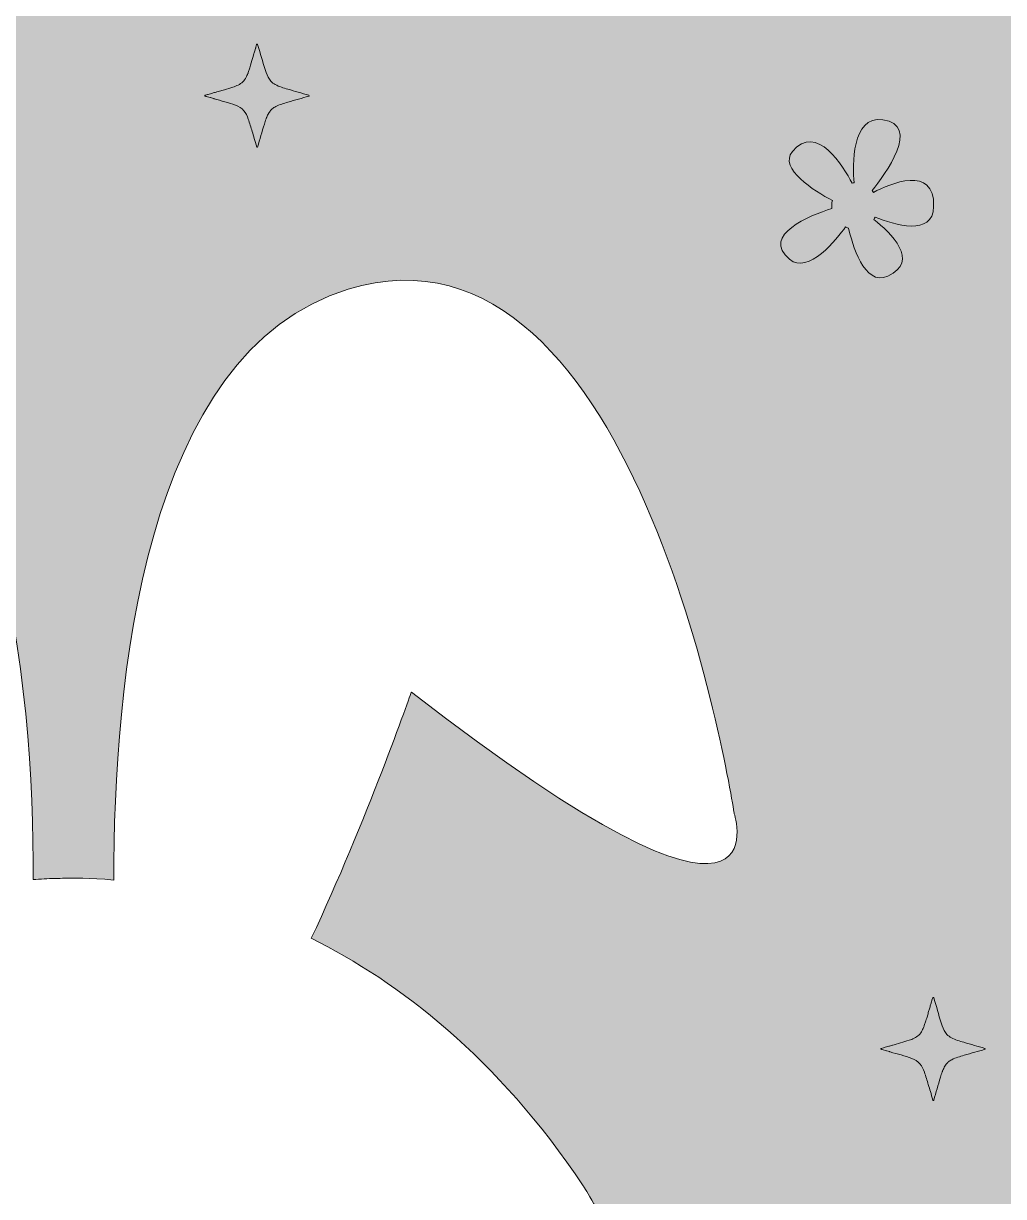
# Model space of a CAD drawing. Extents: x 187 to 822, y -943 to -57.
# Drawn here: x 495.5 to 672.1, y -731.2 to -519.8 of the extents above; entities that cross this region are included whole.
import ezdxf

# ---------------------------------------------------------------- set-up
doc = ezdxf.new("R2010")
doc.units = 0
doc.header["$MEASUREMENT"] = 0
doc.layers.add('Layer 1', color=7, linetype='Continuous', lineweight=0)

# ---------------------------------------------------------------- blocks, each defined once
blk = doc.blocks.new('Block_2')
at = {"layer": 'Layer 1', "true_color": 0xffdab2, "transparency": 33554687}
h = blk.add_hatch(color=41, dxfattribs=at)
h.dxf.hatch_style = 2
edge = h.paths.add_edge_path()
edge.add_spline(control_points=[(565.37, -640.32), (565.37, -640.32), (557.12, -663.87), (547.34, -684.68), (563.15, -692.56), (580.81, -706.08), (596.33, -729.27), (596.33, -729.27), (633.67, -787.58), (603.46, -833.32), (603.46, -833.32), (580.8, -870.66), (515.35, -876.95), (515.35, -876.95), (448.79, -881.36), (414.84, -845.11), (413.49, -843.66), (412.12, -842.25), (410.74, -840.84), (404.61, -834.58), (385.74, -810.92), (397.57, -766.7), (406.01, -735.15), (425.76, -707.67), (453.24, -690), (455.97, -688.24), (458.83, -686.55), (461.79, -684.97), (451.95, -664.09), (443.63, -640.32), (443.63, -640.32), (375.42, -693.23), (385.48, -662.18), (385.48, -662.18), (385.48, -662.18), (402.09, -551.54), (455, -567.72), (491.97, -579.03), (497.35, -638.99), (497.23, -674.11), (498.54, -674.01), (499.86, -673.93), (501.19, -673.9), (501.78, -673.89), (502.37, -673.87), (502.96, -673.85), (504.21, -673.8), (507.31, -673.75), (511.77, -674.19), (511.65, -639.08), (517, -579.03), (554, -567.72), (606.91, -551.54), (623.53, -662.18), (623.53, -662.18), (623.53, -662.18), (633.59, -693.23), (565.37, -640.32)], knot_values=[0, 0, 0, 0, 1, 1, 1, 2, 2, 2, 3, 3, 3, 4, 4, 4, 5, 5, 5, 6, 6, 6, 7, 7, 7, 8, 8, 8, 9, 9, 9, 10, 10, 10, 11, 11, 11, 12, 12, 12, 13, 13, 13, 14, 14, 14, 15, 15, 15, 16, 16, 16, 17, 17, 17, 18, 18, 18, 19, 19, 19, 19], degree=3, periodic=0)
edge = h.paths.add_edge_path()
edge.add_spline(control_points=[(488.09, -108.92), (497.15, -99.86), (511.85, -99.86), (520.92, -108.92), (529.98, -117.99), (529.98, -132.69), (520.92, -141.76), (511.85, -150.82), (497.15, -150.82), (488.09, -141.76), (479.02, -132.69), (479.02, -117.99), (488.09, -108.92)], knot_values=[0, 0, 0, 0, 1, 1, 1, 2, 2, 2, 3, 3, 3, 4, 4, 4, 4], degree=3, periodic=0)
edge = h.paths.add_edge_path()
edge.add_spline(control_points=[(819.71, -579.14), (818.96, -571.71), (818.03, -564.08), (816.93, -556.28), (811.22, -515.72), (801.04, -470.51), (787.4, -424.77), (785.55, -418.49), (783.61, -412.18), (781.63, -405.91), (778.01, -394.48), (774.19, -383.06), (770.18, -371.69), (768.01, -365.6), (765.82, -359.53), (763.56, -353.48), (753.72, -327.14), (742.93, -301.36), (731.37, -276.93), (726.26, -266.11), (720.42, -254.35), (713.86, -242.04), (711.16, -236.96), (708.34, -231.8), (705.41, -226.57), (700.31, -217.51), (694.87, -208.27), (689.1, -199.04), (686.08, -194.24), (682.98, -189.41), (679.82, -184.63), (636.32, -119.2), (576.27, -57.42), (504.51, -57.42), (397.44, -57.42), (316.41, -194.96), (277.64, -276.93), (270.05, -292.95), (262.8, -309.53), (255.94, -326.5), (253.74, -331.92), (251.6, -337.36), (249.49, -342.84), (245.61, -352.91), (241.86, -363.07), (238.27, -373.29), (236.35, -378.73), (234.5, -384.19), (232.66, -389.66), (217.37, -435.48), (205.2, -481.83), (197.27, -524.53), (196.22, -530.24), (195.23, -535.9), (194.32, -541.46), (192.58, -552.25), (191.12, -562.77), (189.96, -572.91), (189.3, -578.79), (188.74, -584.54), (188.3, -590.15), (187.37, -601.51), (186.9, -612.34), (186.9, -622.5), (186.9, -655.72), (191.94, -687.76), (201.33, -717.91), (203.53, -725.07), (206, -732.11), (208.7, -739.02), (213.96, -752.58), (220.12, -765.67), (227.12, -778.25), (231.19, -785.61), (235.56, -792.78), (240.17, -799.75), (297.16, -885.8), (394.38, -942.58), (504.51, -942.58), (670.97, -942.58), (807.94, -812.84), (821.07, -648.43), (821.74, -640.04), (822.08, -631.59), (822.1, -623.05), (822.1, -623.05), (822.1, -622.5), (822.1, -622.5), (822.1, -609.1), (821.28, -594.56), (819.71, -579.14)], knot_values=[0, 0, 0, 0, 1, 1, 1, 2, 2, 2, 3, 3, 3, 4, 4, 4, 5, 5, 5, 6, 6, 6, 7, 7, 7, 8, 8, 8, 9, 9, 9, 10, 10, 10, 11, 11, 11, 12, 12, 12, 13, 13, 13, 14, 14, 14, 15, 15, 15, 16, 16, 16, 17, 17, 17, 18, 18, 18, 19, 19, 19, 20, 20, 20, 21, 21, 21, 22, 22, 22, 23, 23, 23, 24, 24, 24, 25, 25, 25, 26, 26, 26, 27, 27, 27, 28, 28, 28, 29, 29, 29, 30, 30, 30, 30], degree=3, periodic=0)
at = {"layer": 'Layer 1'}
for points, knots in [([(819.71, -579.14), (818.96, -571.71), (818.03, -564.08), (816.93, -556.28), (811.22, -515.72), (801.04, -470.51), (787.4, -424.77), (785.55, -418.49), (783.61, -412.18), (781.63, -405.91), (778.01, -394.48), (774.19, -383.06), (770.18, -371.69), (768.01, -365.6), (765.82, -359.53), (763.56, -353.48), (753.72, -327.14), (742.93, -301.36), (731.37, -276.93), (726.26, -266.11), (720.42, -254.35), (713.86, -242.04), (711.16, -236.96), (708.34, -231.8), (705.41, -226.57), (700.31, -217.51), (694.87, -208.27), (689.1, -199.04), (686.08, -194.24), (682.98, -189.41), (679.82, -184.63), (636.32, -119.2), (576.27, -57.42), (504.51, -57.42), (397.44, -57.42), (316.41, -194.96), (277.64, -276.93), (270.05, -292.95), (262.8, -309.53), (255.94, -326.5), (253.74, -331.92), (251.6, -337.36), (249.49, -342.84), (245.61, -352.91), (241.86, -363.07), (238.27, -373.29), (236.35, -378.73), (234.5, -384.19), (232.66, -389.66), (217.37, -435.48), (205.2, -481.83), (197.27, -524.53), (196.22, -530.24), (195.23, -535.9), (194.32, -541.46), (192.58, -552.25), (191.12, -562.77), (189.96, -572.91), (189.3, -578.79), (188.74, -584.54), (188.3, -590.15), (187.37, -601.51), (186.9, -612.34), (186.9, -622.5), (186.9, -655.72), (191.94, -687.76), (201.33, -717.91), (203.53, -725.07), (206, -732.11), (208.7, -739.02), (213.96, -752.58), (220.12, -765.67), (227.12, -778.25), (231.19, -785.61), (235.56, -792.78), (240.17, -799.75), (297.16, -885.8), (394.38, -942.58), (504.51, -942.58), (670.97, -942.58), (807.94, -812.84), (821.07, -648.43), (821.74, -640.04), (822.08, -631.59), (822.1, -623.05), (822.1, -623.05), (822.1, -622.5), (822.1, -622.5), (822.1, -609.1), (821.28, -594.56), (819.71, -579.14)], [0, 0, 0, 0, 1, 1, 1, 2, 2, 2, 3, 3, 3, 4, 4, 4, 5, 5, 5, 6, 6, 6, 7, 7, 7, 8, 8, 8, 9, 9, 9, 10, 10, 10, 11, 11, 11, 12, 12, 12, 13, 13, 13, 14, 14, 14, 15, 15, 15, 16, 16, 16, 17, 17, 17, 18, 18, 18, 19, 19, 19, 20, 20, 20, 21, 21, 21, 22, 22, 22, 23, 23, 23, 24, 24, 24, 25, 25, 25, 26, 26, 26, 27, 27, 27, 28, 28, 28, 29, 29, 29, 30, 30, 30, 30]), ([(565.37, -640.32), (565.37, -640.32), (557.12, -663.87), (547.34, -684.68), (563.15, -692.56), (580.81, -706.08), (596.33, -729.27), (596.33, -729.27), (633.67, -787.58), (603.46, -833.32), (603.46, -833.32), (580.8, -870.66), (515.35, -876.95), (515.35, -876.95), (448.79, -881.36), (414.84, -845.11), (413.49, -843.66), (412.12, -842.25), (410.74, -840.84), (404.61, -834.58), (385.74, -810.92), (397.57, -766.7), (406.01, -735.15), (425.76, -707.67), (453.24, -690), (455.97, -688.24), (458.83, -686.55), (461.79, -684.97), (451.95, -664.09), (443.63, -640.32), (443.63, -640.32), (375.42, -693.23), (385.48, -662.18), (385.48, -662.18), (385.48, -662.18), (402.09, -551.54), (455, -567.72), (491.97, -579.03), (497.35, -638.99), (497.23, -674.11), (498.54, -674.01), (499.86, -673.93), (501.19, -673.9), (501.78, -673.89), (502.37, -673.87), (502.96, -673.85), (504.21, -673.8), (507.31, -673.75), (511.77, -674.19), (511.65, -639.08), (517, -579.03), (554, -567.72), (606.91, -551.54), (623.53, -662.18), (623.53, -662.18), (623.53, -662.18), (633.59, -693.23), (565.37, -640.32)], [0, 0, 0, 0, 1, 1, 1, 2, 2, 2, 3, 3, 3, 4, 4, 4, 5, 5, 5, 6, 6, 6, 7, 7, 7, 8, 8, 8, 9, 9, 9, 10, 10, 10, 11, 11, 11, 12, 12, 12, 13, 13, 13, 14, 14, 14, 15, 15, 15, 16, 16, 16, 17, 17, 17, 18, 18, 18, 19, 19, 19, 19])]:
    blk.add_open_spline(points, degree=3, knots=knots, dxfattribs=at)
blk = doc.blocks.new('Block_1')
at = {"layer": 'Layer 1', "true_color": 0x542400, "transparency": 33554687}
h = blk.add_hatch(color=38, dxfattribs=at)
h.dxf.hatch_style = 2
edge = h.paths.add_edge_path()
edge.add_spline(control_points=[(546.9, -532.78), (546.89, -532.77), (546.89, -532.77), (546.88, -532.77), (545.62, -532.41), (544.36, -532.05), (543.1, -531.68), (542.33, -531.46), (541.56, -531.24), (540.85, -530.85), (540.55, -530.7), (540.28, -530.51), (540.06, -530.26), (539.66, -529.81), (539.4, -529.27), (539.2, -528.7), (538.69, -527.26), (538.33, -525.78), (537.88, -524.33), (537.88, -524.33), (537.88, -524.33), (537.88, -524.33), (537.88, -524.33), (537.67, -523.64), (537.67, -523.64), (537.67, -523.63), (537.66, -523.62), (537.66, -523.62), (537.64, -523.58), (537.59, -523.57), (537.55, -523.58), (537.52, -523.58), (537.49, -523.61), (537.48, -523.64), (537.48, -523.64), (537.35, -524.11), (537.35, -524.11), (537.33, -524.17), (537.31, -524.24), (537.29, -524.3), (537.29, -524.3), (537.29, -524.3), (537.29, -524.3), (537.29, -524.3), (537.2, -524.62), (537.2, -524.62), (537.13, -524.83), (537.06, -525.05), (537.01, -525.28), (537.01, -525.28), (536.85, -525.81), (536.85, -525.81), (536.82, -525.92), (536.78, -526.03), (536.75, -526.14), (536.71, -526.27), (536.68, -526.4), (536.64, -526.53), (536.64, -526.53), (536.64, -526.54), (536.64, -526.54), (536.64, -526.54), (536.41, -527.34), (536.41, -527.34), (536.41, -527.34), (536.41, -527.34), (536.41, -527.34), (536.35, -527.5), (536.29, -527.66), (536.25, -527.82), (536.25, -527.82), (535.98, -528.65), (535.98, -528.65), (535.98, -528.65), (535.98, -528.66), (535.98, -528.66), (535.95, -528.73), (535.92, -528.81), (535.89, -528.88), (535.82, -529.11), (535.69, -529.32), (535.59, -529.53), (535.44, -529.85), (535.25, -530.15), (534.99, -530.38), (534.48, -530.82), (533.86, -531.11), (533.22, -531.32), (532.72, -531.48), (532.2, -531.64), (531.69, -531.79), (531.69, -531.79), (530.55, -532.12), (530.55, -532.12), (530.55, -532.12), (530.33, -532.18), (530.33, -532.18), (530.33, -532.18), (530.22, -532.21), (530.22, -532.21), (530.22, -532.21), (530, -532.27), (530, -532.27), (530, -532.27), (530, -532.27), (530, -532.27), (530, -532.27), (529.88, -532.31), (529.88, -532.31), (529.88, -532.31), (529.68, -532.37), (529.68, -532.37), (529.68, -532.37), (529.68, -532.37), (529.68, -532.37), (529.68, -532.37), (529.55, -532.4), (529.55, -532.4), (529.55, -532.4), (529.35, -532.46), (529.35, -532.46), (529.35, -532.46), (528.73, -532.63), (528.73, -532.63), (528.73, -532.63), (528.73, -532.63), (528.73, -532.63), (528.73, -532.63), (528.73, -532.63), (528.73, -532.63), (528.73, -532.63), (528.62, -532.67), (528.62, -532.67), (528.62, -532.67), (528.61, -532.67), (528.61, -532.67), (528.61, -532.67), (528.61, -532.67), (528.61, -532.67), (528.61, -532.67), (528.2, -532.78), (528.2, -532.78), (528.19, -532.79), (528.18, -532.8), (528.17, -532.8), (528.16, -532.82), (528.15, -532.84), (528.15, -532.85), (528.15, -532.86), (528.15, -532.87), (528.15, -532.88), (528.16, -532.9), (528.18, -532.92), (528.2, -532.92), (528.2, -532.92), (528.2, -532.92), (528.2, -532.92), (528.2, -532.92), (528.26, -532.94), (528.26, -532.94), (528.26, -532.94), (528.27, -532.94), (528.27, -532.94), (528.27, -532.94), (528.33, -532.96), (528.33, -532.96), (528.33, -532.96), (528.38, -532.98), (528.38, -532.98), (528.38, -532.98), (528.38, -532.98), (528.38, -532.98), (528.38, -532.98), (529.14, -533.2), (529.14, -533.2), (529.14, -533.2), (529.15, -533.2), (529.15, -533.2), (529.16, -533.2), (529.17, -533.21), (529.18, -533.21), (529.18, -533.21), (529.18, -533.21), (529.18, -533.21), (529.18, -533.21), (529.19, -533.21), (529.2, -533.21), (529.2, -533.21), (529.2, -533.21), (529.2, -533.21), (529.2, -533.21), (529.71, -533.36), (529.71, -533.36), (529.71, -533.36), (529.71, -533.36), (529.71, -533.36), (529.76, -533.38), (529.8, -533.4), (529.85, -533.41), (531.13, -533.8), (532.45, -534.09), (533.7, -534.58), (534.27, -534.8), (534.78, -535.09), (535.18, -535.56), (535.57, -536), (535.81, -536.52), (535.99, -537.07), (536.23, -537.81), (536.47, -538.56), (536.7, -539.3), (536.83, -539.72), (536.94, -540.14), (537.07, -540.56), (537.22, -541.06), (537.36, -541.57), (537.52, -542.11), (537.53, -542.14), (537.56, -542.16), (537.59, -542.16), (537.62, -542.16), (537.65, -542.14), (537.66, -542.11), (538.07, -540.73), (538.47, -539.36), (538.88, -537.98), (538.97, -537.66), (539.07, -537.35), (539.18, -537.04), (539.18, -537.04), (539.2, -537), (539.22, -536.93), (539.23, -536.92), (539.23, -536.9), (539.24, -536.89), (539.25, -536.87), (539.26, -536.84), (539.27, -536.82), (539.27, -536.81), (539.27, -536.8), (539.28, -536.79), (539.29, -536.77), (539.3, -536.75), (539.31, -536.72), (539.4, -536.52), (539.53, -536.24), (539.68, -535.98), (539.68, -535.98), (539.68, -535.98), (539.68, -535.97), (539.75, -535.86), (539.82, -535.74), (539.9, -535.64), (539.9, -535.64), (539.9, -535.63), (539.91, -535.63), (540.01, -535.5), (540.12, -535.38), (540.24, -535.28), (540.24, -535.28), (540.24, -535.28), (540.24, -535.28), (540.26, -535.26), (540.28, -535.24), (540.3, -535.22), (540.3, -535.22), (540.3, -535.22), (540.3, -535.22), (540.49, -535.06), (540.7, -534.93), (540.93, -534.81), (541.62, -534.45), (542.38, -534.24), (543.13, -534.02), (543.76, -533.83), (544.41, -533.66), (545.05, -533.47), (545.67, -533.3), (546.28, -533.12), (546.9, -532.94), (546.9, -532.94), (546.9, -532.94), (546.9, -532.94), (546.98, -532.91), (546.98, -532.8), (546.9, -532.78)], knot_values=[0, 0, 0, 0, 1, 1, 1, 2, 2, 2, 3, 3, 3, 4, 4, 4, 5, 5, 5, 6, 6, 6, 7, 7, 7, 8, 8, 8, 9, 9, 9, 10, 10, 10, 11, 11, 11, 12, 12, 12, 13, 13, 13, 14, 14, 14, 15, 15, 15, 16, 16, 16, 17, 17, 17, 18, 18, 18, 19, 19, 19, 20, 20, 20, 21, 21, 21, 22, 22, 22, 23, 23, 23, 24, 24, 24, 25, 25, 25, 26, 26, 26, 27, 27, 27, 28, 28, 28, 29, 29, 29, 30, 30, 30, 31, 31, 31, 32, 32, 32, 33, 33, 33, 34, 34, 34, 35, 35, 35, 36, 36, 36, 37, 37, 37, 38, 38, 38, 39, 39, 39, 40, 40, 40, 41, 41, 41, 42, 42, 42, 43, 43, 43, 44, 44, 44, 45, 45, 45, 46, 46, 46, 47, 47, 47, 48, 48, 48, 49, 49, 49, 50, 50, 50, 51, 51, 51, 52, 52, 52, 53, 53, 53, 54, 54, 54, 55, 55, 55, 56, 56, 56, 57, 57, 57, 58, 58, 58, 59, 59, 59, 60, 60, 60, 61, 61, 61, 62, 62, 62, 63, 63, 63, 64, 64, 64, 65, 65, 65, 66, 66, 66, 67, 67, 67, 68, 68, 68, 69, 69, 69, 70, 70, 70, 71, 71, 71, 72, 72, 72, 73, 73, 73, 74, 74, 74, 75, 75, 75, 76, 76, 76, 77, 77, 77, 78, 78, 78, 79, 79, 79, 80, 80, 80, 81, 81, 81, 82, 82, 82, 83, 83, 83, 84, 84, 84, 85, 85, 85, 86, 86, 86, 87, 87, 87, 88, 88, 88, 89, 89, 89, 90, 90, 90, 91, 91, 91, 92, 92, 92, 93, 93, 93, 94, 94, 94, 95, 95, 95, 95], degree=3, periodic=0)
h = blk.add_hatch(color=38, dxfattribs=at)
h.dxf.hatch_style = 2
edge = h.paths.add_edge_path()
edge.add_spline(control_points=[(648.65, -550.27), (648.56, -550.15), (648.47, -550.05), (648.38, -549.94), (650.7, -547.06), (657.31, -538.09), (650.31, -537.19), (644.61, -536.45), (644.89, -545.51), (645.15, -548.56), (645.02, -548.57), (644.9, -548.58), (644.78, -548.6), (643.27, -545.73), (638.41, -537.6), (634.02, -542.94), (631.51, -546), (637.98, -550.01), (641.24, -551.76), (641.11, -552.23), (641.09, -552.7), (641.15, -553.18), (637.15, -554.46), (628.38, -557.91), (633.5, -562.33), (636.87, -565.24), (642.12, -558.54), (643.59, -556.51), (643.65, -556.54), (643.7, -556.58), (643.76, -556.61), (643.89, -556.66), (644.02, -556.7), (644.15, -556.74), (644.73, -559.35), (646.9, -567.36), (651.25, -565.36), (657.06, -562.69), (651.74, -557.55), (648.71, -555.14), (648.79, -555.01), (648.85, -554.86), (648.92, -554.72), (652.41, -556.15), (659.33, -558.28), (659.48, -552.84), (659.68, -545.16), (651.53, -548.76), (648.65, -550.27)], knot_values=[0, 0, 0, 0, 1, 1, 1, 2, 2, 2, 3, 3, 3, 4, 4, 4, 5, 5, 5, 6, 6, 6, 7, 7, 7, 8, 8, 8, 9, 9, 9, 10, 10, 10, 11, 11, 11, 12, 12, 12, 13, 13, 13, 14, 14, 14, 15, 15, 15, 16, 16, 16, 16], degree=3, periodic=0)
h = blk.add_hatch(color=38, dxfattribs=at)
h.dxf.hatch_style = 2
edge = h.paths.add_edge_path()
edge.add_spline(control_points=[(668.73, -704.51), (668.72, -704.51), (668.71, -704.51), (668.7, -704.51), (667.44, -704.15), (666.18, -703.79), (664.92, -703.42), (664.16, -703.2), (663.38, -702.98), (662.67, -702.59), (662.38, -702.43), (662.1, -702.25), (661.88, -702), (661.48, -701.55), (661.23, -701.01), (661.02, -700.44), (660.52, -699), (660.15, -697.52), (659.71, -696.07), (659.71, -696.07), (659.71, -696.07), (659.71, -696.07), (659.71, -696.07), (659.5, -695.38), (659.5, -695.38), (659.49, -695.37), (659.49, -695.36), (659.48, -695.36), (659.46, -695.32), (659.42, -695.31), (659.38, -695.32), (659.35, -695.32), (659.32, -695.35), (659.31, -695.38), (659.31, -695.38), (659.17, -695.85), (659.17, -695.85), (659.15, -695.91), (659.13, -695.98), (659.12, -696.04), (659.12, -696.04), (659.12, -696.04), (659.12, -696.04), (659.12, -696.04), (659.02, -696.36), (659.02, -696.36), (658.95, -696.57), (658.89, -696.79), (658.83, -697.02), (658.83, -697.02), (658.68, -697.55), (658.68, -697.55), (658.64, -697.66), (658.6, -697.77), (658.57, -697.88), (658.54, -698.01), (658.5, -698.14), (658.47, -698.27), (658.47, -698.27), (658.47, -698.28), (658.47, -698.28), (658.47, -698.28), (658.23, -699.08), (658.23, -699.08), (658.23, -699.08), (658.23, -699.08), (658.23, -699.08), (658.17, -699.24), (658.11, -699.4), (658.07, -699.56), (658.07, -699.56), (657.8, -700.39), (657.8, -700.39), (657.8, -700.39), (657.8, -700.39), (657.8, -700.39), (657.77, -700.47), (657.75, -700.55), (657.72, -700.62), (657.64, -700.85), (657.52, -701.06), (657.42, -701.27), (657.27, -701.59), (657.07, -701.89), (656.81, -702.12), (656.3, -702.56), (655.69, -702.85), (655.05, -703.06), (654.54, -703.22), (654.03, -703.38), (653.52, -703.53), (653.52, -703.53), (652.37, -703.86), (652.37, -703.86), (652.37, -703.86), (652.15, -703.92), (652.15, -703.92), (652.15, -703.92), (652.04, -703.95), (652.04, -703.95), (652.04, -703.95), (651.83, -704.01), (651.83, -704.01), (651.83, -704.01), (651.83, -704.01), (651.83, -704.01), (651.83, -704.01), (651.71, -704.05), (651.71, -704.05), (651.71, -704.05), (651.5, -704.1), (651.5, -704.1), (651.5, -704.1), (651.5, -704.11), (651.5, -704.11), (651.5, -704.11), (651.38, -704.14), (651.38, -704.14), (651.38, -704.14), (651.18, -704.2), (651.18, -704.2), (651.18, -704.2), (650.56, -704.37), (650.56, -704.37), (650.56, -704.37), (650.56, -704.37), (650.56, -704.37), (650.56, -704.37), (650.56, -704.37), (650.56, -704.37), (650.56, -704.37), (650.44, -704.41), (650.44, -704.41), (650.44, -704.41), (650.44, -704.41), (650.44, -704.41), (650.44, -704.41), (650.44, -704.41), (650.44, -704.41), (650.44, -704.41), (650.03, -704.52), (650.03, -704.52), (650.01, -704.53), (650, -704.53), (649.99, -704.54), (649.98, -704.56), (649.98, -704.57), (649.98, -704.59), (649.98, -704.6), (649.98, -704.61), (649.98, -704.62), (649.99, -704.64), (650, -704.65), (650.03, -704.66), (650.03, -704.66), (650.03, -704.66), (650.03, -704.66), (650.03, -704.66), (650.09, -704.68), (650.09, -704.68), (650.09, -704.68), (650.09, -704.68), (650.09, -704.68), (650.09, -704.68), (650.15, -704.7), (650.15, -704.7), (650.15, -704.7), (650.21, -704.71), (650.21, -704.71), (650.21, -704.71), (650.21, -704.71), (650.21, -704.71), (650.21, -704.71), (650.97, -704.94), (650.97, -704.94), (650.97, -704.94), (650.97, -704.94), (650.97, -704.94), (650.98, -704.94), (650.99, -704.95), (651, -704.95), (651, -704.95), (651, -704.95), (651, -704.95), (651.01, -704.95), (651.01, -704.95), (651.02, -704.95), (651.02, -704.95), (651.02, -704.95), (651.02, -704.95), (651.02, -704.95), (651.53, -705.1), (651.53, -705.1), (651.53, -705.1), (651.54, -705.1), (651.54, -705.1), (651.58, -705.12), (651.63, -705.13), (651.67, -705.15), (652.96, -705.54), (654.27, -705.83), (655.53, -706.32), (656.09, -706.53), (656.6, -706.83), (657.01, -707.3), (657.39, -707.74), (657.64, -708.26), (657.82, -708.81), (658.06, -709.55), (658.29, -710.3), (658.52, -711.04), (658.65, -711.46), (658.77, -711.88), (658.89, -712.29), (659.04, -712.8), (659.19, -713.31), (659.35, -713.84), (659.36, -713.88), (659.39, -713.9), (659.42, -713.9), (659.45, -713.9), (659.48, -713.88), (659.49, -713.85), (659.89, -712.47), (660.3, -711.1), (660.7, -709.72), (660.8, -709.4), (660.89, -709.08), (661.01, -708.77), (661.01, -708.77), (661.02, -708.73), (661.05, -708.67), (661.05, -708.65), (661.06, -708.64), (661.06, -708.63), (661.07, -708.61), (661.08, -708.58), (661.09, -708.56), (661.1, -708.55), (661.1, -708.54), (661.1, -708.53), (661.11, -708.51), (661.12, -708.49), (661.13, -708.46), (661.22, -708.26), (661.35, -707.98), (661.5, -707.72), (661.5, -707.72), (661.5, -707.72), (661.51, -707.71), (661.57, -707.6), (661.65, -707.48), (661.72, -707.38), (661.72, -707.38), (661.73, -707.37), (661.73, -707.37), (661.83, -707.24), (661.94, -707.12), (662.06, -707.02), (662.06, -707.02), (662.06, -707.02), (662.06, -707.02), (662.09, -707), (662.11, -706.98), (662.12, -706.96), (662.12, -706.96), (662.12, -706.96), (662.13, -706.96), (662.31, -706.8), (662.53, -706.67), (662.75, -706.55), (663.45, -706.18), (664.2, -705.98), (664.95, -705.76), (665.59, -705.57), (666.23, -705.39), (666.87, -705.21), (667.49, -705.04), (668.11, -704.86), (668.73, -704.68), (668.73, -704.68), (668.73, -704.67), (668.73, -704.67), (668.81, -704.65), (668.81, -704.54), (668.73, -704.51)], knot_values=[0, 0, 0, 0, 1, 1, 1, 2, 2, 2, 3, 3, 3, 4, 4, 4, 5, 5, 5, 6, 6, 6, 7, 7, 7, 8, 8, 8, 9, 9, 9, 10, 10, 10, 11, 11, 11, 12, 12, 12, 13, 13, 13, 14, 14, 14, 15, 15, 15, 16, 16, 16, 17, 17, 17, 18, 18, 18, 19, 19, 19, 20, 20, 20, 21, 21, 21, 22, 22, 22, 23, 23, 23, 24, 24, 24, 25, 25, 25, 26, 26, 26, 27, 27, 27, 28, 28, 28, 29, 29, 29, 30, 30, 30, 31, 31, 31, 32, 32, 32, 33, 33, 33, 34, 34, 34, 35, 35, 35, 36, 36, 36, 37, 37, 37, 38, 38, 38, 39, 39, 39, 40, 40, 40, 41, 41, 41, 42, 42, 42, 43, 43, 43, 44, 44, 44, 45, 45, 45, 46, 46, 46, 47, 47, 47, 48, 48, 48, 49, 49, 49, 50, 50, 50, 51, 51, 51, 52, 52, 52, 53, 53, 53, 54, 54, 54, 55, 55, 55, 56, 56, 56, 57, 57, 57, 58, 58, 58, 59, 59, 59, 60, 60, 60, 61, 61, 61, 62, 62, 62, 63, 63, 63, 64, 64, 64, 65, 65, 65, 66, 66, 66, 67, 67, 67, 68, 68, 68, 69, 69, 69, 70, 70, 70, 71, 71, 71, 72, 72, 72, 73, 73, 73, 74, 74, 74, 75, 75, 75, 76, 76, 76, 77, 77, 77, 78, 78, 78, 79, 79, 79, 80, 80, 80, 81, 81, 81, 82, 82, 82, 83, 83, 83, 84, 84, 84, 85, 85, 85, 86, 86, 86, 87, 87, 87, 88, 88, 88, 89, 89, 89, 90, 90, 90, 91, 91, 91, 92, 92, 92, 93, 93, 93, 94, 94, 94, 95, 95, 95, 95], degree=3, periodic=0)
at = {"layer": 'Layer 1'}
for points, knots in [([(546.9, -532.78), (546.89, -532.77), (546.89, -532.77), (546.88, -532.77), (545.62, -532.41), (544.36, -532.05), (543.1, -531.68), (542.33, -531.46), (541.56, -531.24), (540.85, -530.85), (540.55, -530.7), (540.28, -530.51), (540.06, -530.26), (539.66, -529.81), (539.4, -529.27), (539.2, -528.7), (538.69, -527.26), (538.33, -525.78), (537.88, -524.33), (537.88, -524.33), (537.88, -524.33), (537.88, -524.33), (537.88, -524.33), (537.67, -523.64), (537.67, -523.64), (537.67, -523.63), (537.66, -523.62), (537.66, -523.62), (537.64, -523.58), (537.59, -523.57), (537.55, -523.58), (537.52, -523.58), (537.49, -523.61), (537.48, -523.64), (537.48, -523.64), (537.35, -524.11), (537.35, -524.11), (537.33, -524.17), (537.31, -524.24), (537.29, -524.3), (537.29, -524.3), (537.29, -524.3), (537.29, -524.3), (537.29, -524.3), (537.2, -524.62), (537.2, -524.62), (537.13, -524.83), (537.06, -525.05), (537.01, -525.28), (537.01, -525.28), (536.85, -525.81), (536.85, -525.81), (536.82, -525.92), (536.78, -526.03), (536.75, -526.14), (536.71, -526.27), (536.68, -526.4), (536.64, -526.53), (536.64, -526.53), (536.64, -526.54), (536.64, -526.54), (536.64, -526.54), (536.41, -527.34), (536.41, -527.34), (536.41, -527.34), (536.41, -527.34), (536.41, -527.34), (536.35, -527.5), (536.29, -527.66), (536.25, -527.82), (536.25, -527.82), (535.98, -528.65), (535.98, -528.65), (535.98, -528.65), (535.98, -528.66), (535.98, -528.66), (535.95, -528.73), (535.92, -528.81), (535.89, -528.88), (535.82, -529.11), (535.69, -529.32), (535.59, -529.53), (535.44, -529.85), (535.25, -530.15), (534.99, -530.38), (534.48, -530.82), (533.86, -531.11), (533.22, -531.32), (532.72, -531.48), (532.2, -531.64), (531.69, -531.79), (531.69, -531.79), (530.55, -532.12), (530.55, -532.12), (530.55, -532.12), (530.33, -532.18), (530.33, -532.18), (530.33, -532.18), (530.22, -532.21), (530.22, -532.21), (530.22, -532.21), (530, -532.27), (530, -532.27), (530, -532.27), (530, -532.27), (530, -532.27), (530, -532.27), (529.88, -532.31), (529.88, -532.31), (529.88, -532.31), (529.68, -532.37), (529.68, -532.37), (529.68, -532.37), (529.68, -532.37), (529.68, -532.37), (529.68, -532.37), (529.55, -532.4), (529.55, -532.4), (529.55, -532.4), (529.35, -532.46), (529.35, -532.46), (529.35, -532.46), (528.73, -532.63), (528.73, -532.63), (528.73, -532.63), (528.73, -532.63), (528.73, -532.63), (528.73, -532.63), (528.73, -532.63), (528.73, -532.63), (528.73, -532.63), (528.62, -532.67), (528.62, -532.67), (528.62, -532.67), (528.61, -532.67), (528.61, -532.67), (528.61, -532.67), (528.61, -532.67), (528.61, -532.67), (528.61, -532.67), (528.2, -532.78), (528.2, -532.78), (528.19, -532.79), (528.18, -532.8), (528.17, -532.8), (528.16, -532.82), (528.15, -532.84), (528.15, -532.85), (528.15, -532.86), (528.15, -532.87), (528.15, -532.88), (528.16, -532.9), (528.18, -532.92), (528.2, -532.92), (528.2, -532.92), (528.2, -532.92), (528.2, -532.92), (528.2, -532.92), (528.26, -532.94), (528.26, -532.94), (528.26, -532.94), (528.27, -532.94), (528.27, -532.94), (528.27, -532.94), (528.33, -532.96), (528.33, -532.96), (528.33, -532.96), (528.38, -532.98), (528.38, -532.98), (528.38, -532.98), (528.38, -532.98), (528.38, -532.98), (528.38, -532.98), (529.14, -533.2), (529.14, -533.2), (529.14, -533.2), (529.15, -533.2), (529.15, -533.2), (529.16, -533.2), (529.17, -533.21), (529.18, -533.21), (529.18, -533.21), (529.18, -533.21), (529.18, -533.21), (529.18, -533.21), (529.19, -533.21), (529.2, -533.21), (529.2, -533.21), (529.2, -533.21), (529.2, -533.21), (529.2, -533.21), (529.71, -533.36), (529.71, -533.36), (529.71, -533.36), (529.71, -533.36), (529.71, -533.36), (529.76, -533.38), (529.8, -533.4), (529.85, -533.41), (531.13, -533.8), (532.45, -534.09), (533.7, -534.58), (534.27, -534.8), (534.78, -535.09), (535.18, -535.56), (535.57, -536), (535.81, -536.52), (535.99, -537.07), (536.23, -537.81), (536.47, -538.56), (536.7, -539.3), (536.83, -539.72), (536.94, -540.14), (537.07, -540.56), (537.22, -541.06), (537.36, -541.57), (537.52, -542.11), (537.53, -542.14), (537.56, -542.16), (537.59, -542.16), (537.62, -542.16), (537.65, -542.14), (537.66, -542.11), (538.07, -540.73), (538.47, -539.36), (538.88, -537.98), (538.97, -537.66), (539.07, -537.35), (539.18, -537.04), (539.18, -537.04), (539.2, -537), (539.22, -536.93), (539.23, -536.92), (539.23, -536.9), (539.24, -536.89), (539.25, -536.87), (539.26, -536.84), (539.27, -536.82), (539.27, -536.81), (539.27, -536.8), (539.28, -536.79), (539.29, -536.77), (539.3, -536.75), (539.31, -536.72), (539.4, -536.52), (539.53, -536.24), (539.68, -535.98), (539.68, -535.98), (539.68, -535.98), (539.68, -535.97), (539.75, -535.86), (539.82, -535.74), (539.9, -535.64), (539.9, -535.64), (539.9, -535.63), (539.91, -535.63), (540.01, -535.5), (540.12, -535.38), (540.24, -535.28), (540.24, -535.28), (540.24, -535.28), (540.24, -535.28), (540.26, -535.26), (540.28, -535.24), (540.3, -535.22), (540.3, -535.22), (540.3, -535.22), (540.3, -535.22), (540.49, -535.06), (540.7, -534.93), (540.93, -534.81), (541.62, -534.45), (542.38, -534.24), (543.13, -534.02), (543.76, -533.83), (544.41, -533.66), (545.05, -533.47), (545.67, -533.3), (546.28, -533.12), (546.9, -532.94), (546.9, -532.94), (546.9, -532.94), (546.9, -532.94), (546.98, -532.91), (546.98, -532.8), (546.9, -532.78)], [0, 0, 0, 0, 1, 1, 1, 2, 2, 2, 3, 3, 3, 4, 4, 4, 5, 5, 5, 6, 6, 6, 7, 7, 7, 8, 8, 8, 9, 9, 9, 10, 10, 10, 11, 11, 11, 12, 12, 12, 13, 13, 13, 14, 14, 14, 15, 15, 15, 16, 16, 16, 17, 17, 17, 18, 18, 18, 19, 19, 19, 20, 20, 20, 21, 21, 21, 22, 22, 22, 23, 23, 23, 24, 24, 24, 25, 25, 25, 26, 26, 26, 27, 27, 27, 28, 28, 28, 29, 29, 29, 30, 30, 30, 31, 31, 31, 32, 32, 32, 33, 33, 33, 34, 34, 34, 35, 35, 35, 36, 36, 36, 37, 37, 37, 38, 38, 38, 39, 39, 39, 40, 40, 40, 41, 41, 41, 42, 42, 42, 43, 43, 43, 44, 44, 44, 45, 45, 45, 46, 46, 46, 47, 47, 47, 48, 48, 48, 49, 49, 49, 50, 50, 50, 51, 51, 51, 52, 52, 52, 53, 53, 53, 54, 54, 54, 55, 55, 55, 56, 56, 56, 57, 57, 57, 58, 58, 58, 59, 59, 59, 60, 60, 60, 61, 61, 61, 62, 62, 62, 63, 63, 63, 64, 64, 64, 65, 65, 65, 66, 66, 66, 67, 67, 67, 68, 68, 68, 69, 69, 69, 70, 70, 70, 71, 71, 71, 72, 72, 72, 73, 73, 73, 74, 74, 74, 75, 75, 75, 76, 76, 76, 77, 77, 77, 78, 78, 78, 79, 79, 79, 80, 80, 80, 81, 81, 81, 82, 82, 82, 83, 83, 83, 84, 84, 84, 85, 85, 85, 86, 86, 86, 87, 87, 87, 88, 88, 88, 89, 89, 89, 90, 90, 90, 91, 91, 91, 92, 92, 92, 93, 93, 93, 94, 94, 94, 95, 95, 95, 95]), ([(648.65, -550.27), (648.56, -550.15), (648.47, -550.05), (648.38, -549.94), (650.7, -547.06), (657.31, -538.09), (650.31, -537.19), (644.61, -536.45), (644.89, -545.51), (645.15, -548.56), (645.02, -548.57), (644.9, -548.58), (644.78, -548.6), (643.27, -545.73), (638.41, -537.6), (634.02, -542.94), (631.51, -546), (637.98, -550.01), (641.24, -551.76), (641.11, -552.23), (641.09, -552.7), (641.15, -553.18), (637.15, -554.46), (628.38, -557.91), (633.5, -562.33), (636.87, -565.24), (642.12, -558.54), (643.59, -556.51), (643.65, -556.54), (643.7, -556.58), (643.76, -556.61), (643.89, -556.66), (644.02, -556.7), (644.15, -556.74), (644.73, -559.35), (646.9, -567.36), (651.25, -565.36), (657.06, -562.69), (651.74, -557.55), (648.71, -555.14), (648.79, -555.01), (648.85, -554.86), (648.92, -554.72), (652.41, -556.15), (659.33, -558.28), (659.48, -552.84), (659.68, -545.16), (651.53, -548.76), (648.65, -550.27)], [0, 0, 0, 0, 1, 1, 1, 2, 2, 2, 3, 3, 3, 4, 4, 4, 5, 5, 5, 6, 6, 6, 7, 7, 7, 8, 8, 8, 9, 9, 9, 10, 10, 10, 11, 11, 11, 12, 12, 12, 13, 13, 13, 14, 14, 14, 15, 15, 15, 16, 16, 16, 16]), ([(668.73, -704.51), (668.72, -704.51), (668.71, -704.51), (668.7, -704.51), (667.44, -704.15), (666.18, -703.79), (664.92, -703.42), (664.16, -703.2), (663.38, -702.98), (662.67, -702.59), (662.38, -702.43), (662.1, -702.25), (661.88, -702), (661.48, -701.55), (661.23, -701.01), (661.02, -700.44), (660.52, -699), (660.15, -697.52), (659.71, -696.07), (659.71, -696.07), (659.71, -696.07), (659.71, -696.07), (659.71, -696.07), (659.5, -695.38), (659.5, -695.38), (659.49, -695.37), (659.49, -695.36), (659.48, -695.36), (659.46, -695.32), (659.42, -695.31), (659.38, -695.32), (659.35, -695.32), (659.32, -695.35), (659.31, -695.38), (659.31, -695.38), (659.17, -695.85), (659.17, -695.85), (659.15, -695.91), (659.13, -695.98), (659.12, -696.04), (659.12, -696.04), (659.12, -696.04), (659.12, -696.04), (659.12, -696.04), (659.02, -696.36), (659.02, -696.36), (658.95, -696.57), (658.89, -696.79), (658.83, -697.02), (658.83, -697.02), (658.68, -697.55), (658.68, -697.55), (658.64, -697.66), (658.6, -697.77), (658.57, -697.88), (658.54, -698.01), (658.5, -698.14), (658.47, -698.27), (658.47, -698.27), (658.47, -698.28), (658.47, -698.28), (658.47, -698.28), (658.23, -699.08), (658.23, -699.08), (658.23, -699.08), (658.23, -699.08), (658.23, -699.08), (658.17, -699.24), (658.11, -699.4), (658.07, -699.56), (658.07, -699.56), (657.8, -700.39), (657.8, -700.39), (657.8, -700.39), (657.8, -700.39), (657.8, -700.39), (657.77, -700.47), (657.75, -700.55), (657.72, -700.62), (657.64, -700.85), (657.52, -701.06), (657.42, -701.27), (657.27, -701.59), (657.07, -701.89), (656.81, -702.12), (656.3, -702.56), (655.69, -702.85), (655.05, -703.06), (654.54, -703.22), (654.03, -703.38), (653.52, -703.53), (653.52, -703.53), (652.37, -703.86), (652.37, -703.86), (652.37, -703.86), (652.15, -703.92), (652.15, -703.92), (652.15, -703.92), (652.04, -703.95), (652.04, -703.95), (652.04, -703.95), (651.83, -704.01), (651.83, -704.01), (651.83, -704.01), (651.83, -704.01), (651.83, -704.01), (651.83, -704.01), (651.71, -704.05), (651.71, -704.05), (651.71, -704.05), (651.5, -704.1), (651.5, -704.1), (651.5, -704.1), (651.5, -704.11), (651.5, -704.11), (651.5, -704.11), (651.38, -704.14), (651.38, -704.14), (651.38, -704.14), (651.18, -704.2), (651.18, -704.2), (651.18, -704.2), (650.56, -704.37), (650.56, -704.37), (650.56, -704.37), (650.56, -704.37), (650.56, -704.37), (650.56, -704.37), (650.56, -704.37), (650.56, -704.37), (650.56, -704.37), (650.44, -704.41), (650.44, -704.41), (650.44, -704.41), (650.44, -704.41), (650.44, -704.41), (650.44, -704.41), (650.44, -704.41), (650.44, -704.41), (650.44, -704.41), (650.03, -704.52), (650.03, -704.52), (650.01, -704.53), (650, -704.53), (649.99, -704.54), (649.98, -704.56), (649.98, -704.57), (649.98, -704.59), (649.98, -704.6), (649.98, -704.61), (649.98, -704.62), (649.99, -704.64), (650, -704.65), (650.03, -704.66), (650.03, -704.66), (650.03, -704.66), (650.03, -704.66), (650.03, -704.66), (650.09, -704.68), (650.09, -704.68), (650.09, -704.68), (650.09, -704.68), (650.09, -704.68), (650.09, -704.68), (650.15, -704.7), (650.15, -704.7), (650.15, -704.7), (650.21, -704.71), (650.21, -704.71), (650.21, -704.71), (650.21, -704.71), (650.21, -704.71), (650.21, -704.71), (650.97, -704.94), (650.97, -704.94), (650.97, -704.94), (650.97, -704.94), (650.97, -704.94), (650.98, -704.94), (650.99, -704.95), (651, -704.95), (651, -704.95), (651, -704.95), (651, -704.95), (651.01, -704.95), (651.01, -704.95), (651.02, -704.95), (651.02, -704.95), (651.02, -704.95), (651.02, -704.95), (651.02, -704.95), (651.53, -705.1), (651.53, -705.1), (651.53, -705.1), (651.54, -705.1), (651.54, -705.1), (651.58, -705.12), (651.63, -705.13), (651.67, -705.15), (652.96, -705.54), (654.27, -705.83), (655.53, -706.32), (656.09, -706.53), (656.6, -706.83), (657.01, -707.3), (657.39, -707.74), (657.64, -708.26), (657.82, -708.81), (658.06, -709.55), (658.29, -710.3), (658.52, -711.04), (658.65, -711.46), (658.77, -711.88), (658.89, -712.29), (659.04, -712.8), (659.19, -713.31), (659.35, -713.84), (659.36, -713.88), (659.39, -713.9), (659.42, -713.9), (659.45, -713.9), (659.48, -713.88), (659.49, -713.85), (659.89, -712.47), (660.3, -711.1), (660.7, -709.72), (660.8, -709.4), (660.89, -709.08), (661.01, -708.77), (661.01, -708.77), (661.02, -708.73), (661.05, -708.67), (661.05, -708.65), (661.06, -708.64), (661.06, -708.63), (661.07, -708.61), (661.08, -708.58), (661.09, -708.56), (661.1, -708.55), (661.1, -708.54), (661.1, -708.53), (661.11, -708.51), (661.12, -708.49), (661.13, -708.46), (661.22, -708.26), (661.35, -707.98), (661.5, -707.72), (661.5, -707.72), (661.5, -707.72), (661.51, -707.71), (661.57, -707.6), (661.65, -707.48), (661.72, -707.38), (661.72, -707.38), (661.73, -707.37), (661.73, -707.37), (661.83, -707.24), (661.94, -707.12), (662.06, -707.02), (662.06, -707.02), (662.06, -707.02), (662.06, -707.02), (662.09, -707), (662.11, -706.98), (662.12, -706.96), (662.12, -706.96), (662.12, -706.96), (662.13, -706.96), (662.31, -706.8), (662.53, -706.67), (662.75, -706.55), (663.45, -706.18), (664.2, -705.98), (664.95, -705.76), (665.59, -705.57), (666.23, -705.39), (666.87, -705.21), (667.49, -705.04), (668.11, -704.86), (668.73, -704.68), (668.73, -704.68), (668.73, -704.67), (668.73, -704.67), (668.81, -704.65), (668.81, -704.54), (668.73, -704.51)], [0, 0, 0, 0, 1, 1, 1, 2, 2, 2, 3, 3, 3, 4, 4, 4, 5, 5, 5, 6, 6, 6, 7, 7, 7, 8, 8, 8, 9, 9, 9, 10, 10, 10, 11, 11, 11, 12, 12, 12, 13, 13, 13, 14, 14, 14, 15, 15, 15, 16, 16, 16, 17, 17, 17, 18, 18, 18, 19, 19, 19, 20, 20, 20, 21, 21, 21, 22, 22, 22, 23, 23, 23, 24, 24, 24, 25, 25, 25, 26, 26, 26, 27, 27, 27, 28, 28, 28, 29, 29, 29, 30, 30, 30, 31, 31, 31, 32, 32, 32, 33, 33, 33, 34, 34, 34, 35, 35, 35, 36, 36, 36, 37, 37, 37, 38, 38, 38, 39, 39, 39, 40, 40, 40, 41, 41, 41, 42, 42, 42, 43, 43, 43, 44, 44, 44, 45, 45, 45, 46, 46, 46, 47, 47, 47, 48, 48, 48, 49, 49, 49, 50, 50, 50, 51, 51, 51, 52, 52, 52, 53, 53, 53, 54, 54, 54, 55, 55, 55, 56, 56, 56, 57, 57, 57, 58, 58, 58, 59, 59, 59, 60, 60, 60, 61, 61, 61, 62, 62, 62, 63, 63, 63, 64, 64, 64, 65, 65, 65, 66, 66, 66, 67, 67, 67, 68, 68, 68, 69, 69, 69, 70, 70, 70, 71, 71, 71, 72, 72, 72, 73, 73, 73, 74, 74, 74, 75, 75, 75, 76, 76, 76, 77, 77, 77, 78, 78, 78, 79, 79, 79, 80, 80, 80, 81, 81, 81, 82, 82, 82, 83, 83, 83, 84, 84, 84, 85, 85, 85, 86, 86, 86, 87, 87, 87, 88, 88, 88, 89, 89, 89, 90, 90, 90, 91, 91, 91, 92, 92, 92, 93, 93, 93, 94, 94, 94, 95, 95, 95, 95])]:
    blk.add_open_spline(points, degree=3, knots=knots, dxfattribs=at)
blk.add_blockref('Block_2', (0, 0), dxfattribs=at)
blk = doc.blocks.new('Block_0')
at = {"layer": 'Layer 1'}
blk.add_blockref('Block_1', (0, 0), dxfattribs=at)

msp = doc.modelspace()

# ---------------------------------------------------------------- block references
at = {"layer": 'Layer 1'}
msp.add_blockref('Block_0', (0, 0), dxfattribs=at)

doc.saveas('drawing.dxf')
